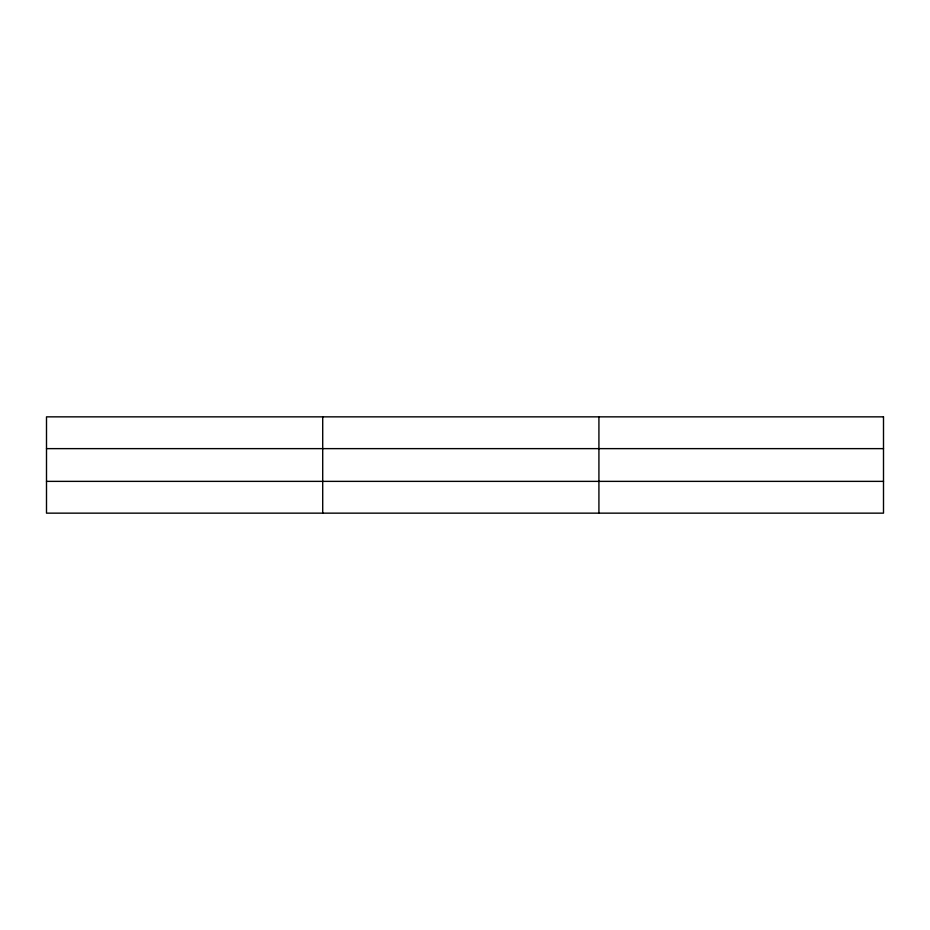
<?xml version="1.0" encoding="UTF-8"?>
<svg xmlns="http://www.w3.org/2000/svg" width="930" height="930" viewBox="0 0 930 930"><rect width="100%" height="100%" fill="white"/><g stroke="black" fill="none" stroke-linecap="round" stroke-linejoin="round"><path stroke-width="1.4" d="M322.71 416.849L322.71 513.151M598.92 416.849L598.92 513.151M46.5 448.632L883.5 448.632M46.5 481.368L883.5 481.368M883.5 416.849L883.5 513.151L46.5 513.151L46.5 416.849L883.5 416.849"/></g></svg>
